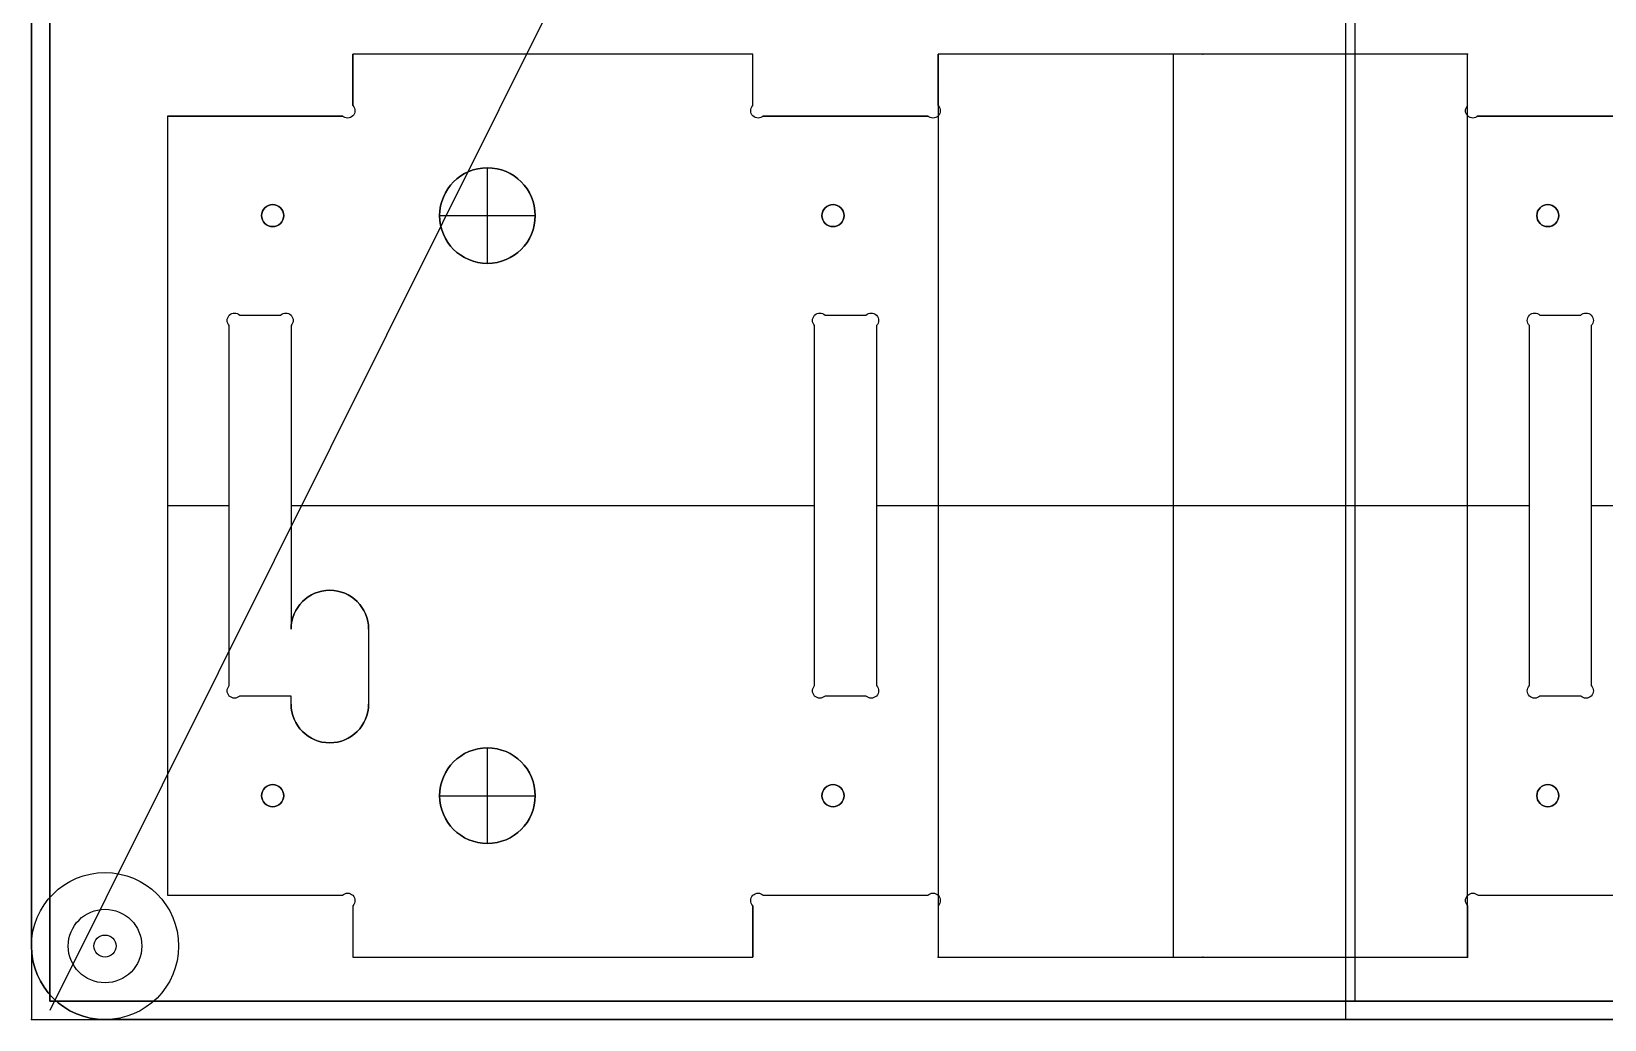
# Model space of a CAD drawing. Header units: millimetres. Extents: x -18.2 to 17.6, y -35.5 to 36.
# Drawn here: x -18.2 to 3.19, y -35.49 to -22.05 of the extents above; entities that cross this region are included whole.
import ezdxf

# ---------------------------------------------------------------- set-up
doc = ezdxf.new("R2010")
doc.units = ezdxf.units.MM
doc.layers.get('0').update_dxf_attribs({"color": 18, "true_color": 0x000000})
doc.layers.add('Standard', color=18, linetype='Continuous', true_color=0x000000)

msp = doc.modelspace()

# ---------------------------------------------------------------- linework, layer by layer
at = {"color": 0, "linetype": 'ByBlock', "lineweight": -2}
for p, q in [((-0.324, -35.49, 2.862), (-0.324, 0.26, 2.862)), ((-0.324, -35.49, 3.702), (-0.324, 0.26, 3.702)), ((-18.199, -0.74, 3.282), (-18.199, -34.49, 3.282)), ((-13.829, -23.059, 3.282), (-13.829, -22.36, 3.282)), ((-8.389, -22.36, 3.282), (-13.829, -22.36, 3.282)), ((-11.109, -22.36, 2.862), (-11.109, -22.36, 3.702)), ((-8.389, -23.059, 3.282), (-8.389, -22.36, 3.282)), ((-5.869, -23.059, 3.282), (-5.869, -22.36, 3.282)), ((1.331, -22.36, 3.282), (-5.869, -22.36, 3.282)), ((-2.669, -34.64, 3.702), (-2.669, -22.36, 3.702)), ((-2.669, -34.64, 2.862), (-2.669, -22.36, 2.862)), ((-2.269, -22.36, 2.862), (-2.269, -22.36, 3.702)), ((1.331, -23.059, 3.282), (1.331, -22.36, 3.282)), ((-13.829, -22.709, 3.702), (-13.829, -22.709, 2.862)), ((-8.389, -22.709, 2.862), (-8.389, -22.709, 3.702)), ((-5.869, -22.709, 3.702), (-5.869, -22.709, 2.862)), ((1.331, -22.709, 2.862), (1.331, -22.709, 3.702)), ((-8.389, -23.059, 3.702), (-8.389, -23.059, 2.862)), ((-16.349, -23.2, 3.282), (-13.97, -23.2, 3.282)), ((-16.349, -23.2, 3.282), (-16.349, -33.8, 3.282)), ((-15.16, -23.2, 3.702), (-15.16, -23.2, 2.862)), ((-13.97, -23.2, 3.702), (-13.97, -23.2, 2.862)), ((-13.9, -23.229, 3.702), (-13.9, -23.229, 2.862)), ((-13.8, -23.129, 3.702), (-13.8, -23.129, 2.862)), ((-8.418, -23.129, 3.702), (-8.418, -23.129, 2.862)), ((-8.318, -23.229, 3.702), (-8.318, -23.229, 2.862)), ((-8.248, -23.2, 3.282), (-6.01, -23.2, 3.282)), ((-7.129, -23.2, 3.702), (-7.129, -23.2, 2.862)), ((-5.94, -23.229, 3.702), (-5.94, -23.229, 2.862)), ((-5.84, -23.129, 3.702), (-5.84, -23.129, 2.862)), ((1.302, -23.129, 3.702), (1.302, -23.129, 2.862)), ((1.402, -23.229, 3.702), (1.402, -23.229, 2.862)), ((1.472, -23.2, 3.282), (3.71, -23.2, 3.282)), ((2.591, -23.2, 3.702), (2.591, -23.2, 2.862)), ((-11.999, -23.905, 3.702), (-11.999, -23.905, 3.602)), ((-11.999, -25.205, 3.602), (-11.999, -23.905, 3.602)), ((-15.069, -24.555, 2.862), (-15.069, -24.555, 3.702)), ((-14.919, -24.405, 2.862), (-14.919, -24.405, 3.702)), ((-14.769, -24.555, 2.862), (-14.769, -24.555, 3.702)), ((-12.649, -24.555, 3.702), (-12.649, -24.555, 3.602)), ((-12.649, -24.555, 3.602), (-11.349, -24.555, 3.602)), ((-11.349, -24.555, 3.702), (-11.349, -24.555, 3.602)), ((-7.449, -24.555, 2.862), (-7.449, -24.555, 3.702)), ((-7.299, -24.405, 2.862), (-7.299, -24.405, 3.702)), ((-7.149, -24.555, 2.862), (-7.149, -24.555, 3.702)), ((2.271, -24.555, 2.862), (2.271, -24.555, 3.702)), ((2.421, -24.405, 2.862), (2.421, -24.405, 3.702)), ((2.571, -24.555, 2.862), (2.571, -24.555, 3.702)), ((-14.919, -24.705, 2.862), (-14.919, -24.705, 3.702)), ((-7.299, -24.705, 2.862), (-7.299, -24.705, 3.702)), ((2.421, -24.705, 2.862), (2.421, -24.705, 3.702)), ((-11.999, -25.205, 3.702), (-11.999, -25.205, 3.602)), ((-15.438, -25.881, 3.702), (-15.438, -25.881, 2.862)), ((-14.74, -25.881, 3.702), (-14.74, -25.881, 2.862)), ((-7.478, -25.881, 3.702), (-7.478, -25.881, 2.862)), ((-6.78, -25.881, 3.702), (-6.78, -25.881, 2.862)), ((2.242, -25.881, 3.702), (2.242, -25.881, 2.862)), ((2.94, -25.881, 3.702), (2.94, -25.881, 2.862)), ((-15.538, -25.981, 3.702), (-15.538, -25.981, 2.862)), ((-15.509, -30.949, 3.282), (-15.509, -26.051, 3.282)), ((-15.368, -25.91, 3.702), (-15.368, -25.91, 2.862)), ((-15.368, -25.91, 3.282), (-14.81, -25.91, 3.282)), ((-15.089, -25.91, 2.862), (-15.089, -25.91, 3.702)), ((-14.669, -26.051, 3.282), (-14.669, -30.178, 3.282)), ((-14.64, -25.981, 3.702), (-14.64, -25.981, 2.862)), ((-7.578, -25.981, 3.702), (-7.578, -25.981, 2.862)), ((-7.549, -26.051, 2.862), (-7.549, -26.051, 3.702)), ((-7.549, -30.949, 3.282), (-7.549, -26.051, 3.282)), ((-7.408, -25.91, 3.702), (-7.408, -25.91, 2.862)), ((-7.408, -25.91, 3.282), (-6.85, -25.91, 3.282)), ((-7.129, -25.91, 2.862), (-7.129, -25.91, 3.702)), ((-6.85, -25.91, 2.862), (-6.85, -25.91, 3.702)), ((-6.709, -26.051, 3.702), (-6.709, -26.051, 2.862)), ((-6.709, -26.051, 3.282), (-6.709, -30.949, 3.282)), ((-6.68, -25.981, 3.702), (-6.68, -25.981, 2.862)), ((2.142, -25.981, 3.702), (2.142, -25.981, 2.862)), ((2.171, -30.949, 3.282), (2.171, -26.051, 3.282)), ((2.312, -25.91, 3.282), (2.87, -25.91, 3.282)), ((2.591, -25.91, 2.862), (2.591, -25.91, 3.702)), ((3.011, -26.051, 3.702), (3.011, -26.051, 2.862)), ((3.011, -26.051, 3.282), (3.011, -30.949, 3.282)), ((3.04, -25.981, 3.702), (3.04, -25.981, 2.862)), ((-14.669, -28.115, 2.862), (-14.669, -28.115, 3.702)), ((-16.349, -28.5, 3.702), (-15.509, -28.5, 3.702)), ((-16.349, -28.5, 2.862), (-15.509, -28.5, 2.862)), ((-16.349, -28.5, 2.862), (-16.349, -28.5, 3.702)), ((-15.509, -28.5, 2.862), (-15.509, -28.5, 3.702)), ((-14.669, -28.5, 3.702), (-7.549, -28.5, 3.702)), ((-14.669, -28.5, 2.862), (-7.549, -28.5, 2.862)), ((-7.549, -28.5, 2.862), (-7.549, -28.5, 3.702)), ((-6.709, -28.5, 3.702), (2.171, -28.5, 3.702)), ((-6.709, -28.5, 2.862), (2.171, -28.5, 2.862)), ((-6.709, -28.5, 2.862), (-6.709, -28.5, 3.702)), ((2.171, -28.5, 2.862), (2.171, -28.5, 3.702)), ((3.011, -28.5, 3.702), (9.331, -28.5, 3.702)), ((3.011, -28.5, 2.862), (9.331, -28.5, 2.862)), ((3.011, -28.5, 2.862), (3.011, -28.5, 3.702)), ((-14.142, -29.651, 2.862), (-14.142, -29.651, 3.702)), ((-13.615, -30.178, 3.282), (-13.615, -31.199, 3.282)), ((-13.615, -30.688, 2.862), (-13.615, -30.688, 3.702)), ((-15.538, -31.019, 3.702), (-15.538, -31.019, 2.862)), ((-15.438, -31.119, 3.702), (-15.438, -31.119, 2.862)), ((-14.669, -31.09, 3.282), (-15.368, -31.09, 3.282)), ((-15.018, -31.09, 2.862), (-15.018, -31.09, 3.702)), ((-14.669, -31.199, 3.282), (-14.669, -31.09, 3.282)), ((-14.669, -31.144, 2.862), (-14.669, -31.144, 3.702)), ((-7.578, -31.019, 3.702), (-7.578, -31.019, 2.862)), ((-7.478, -31.119, 3.702), (-7.478, -31.119, 2.862)), ((-6.85, -31.09, 3.282), (-7.408, -31.09, 3.282)), ((-7.129, -31.09, 2.862), (-7.129, -31.09, 3.702)), ((-6.78, -31.119, 3.702), (-6.78, -31.119, 2.862)), ((-6.68, -31.019, 3.702), (-6.68, -31.019, 2.862)), ((2.142, -31.019, 3.702), (2.142, -31.019, 2.862)), ((2.242, -31.119, 3.702), (2.242, -31.119, 2.862)), ((2.312, -31.09, 2.862), (2.312, -31.09, 3.702)), ((2.87, -31.09, 3.282), (2.312, -31.09, 3.282)), ((2.591, -31.09, 2.862), (2.591, -31.09, 3.702)), ((2.94, -31.119, 3.702), (2.94, -31.119, 2.862)), ((3.04, -31.019, 3.702), (3.04, -31.019, 2.862)), ((-14.142, -31.726, 2.862), (-14.142, -31.726, 3.702)), ((-11.999, -31.795, 3.702), (-11.999, -31.795, 3.602)), ((-11.999, -33.095, 3.602), (-11.999, -31.795, 3.602)), ((-14.919, -32.295, 2.862), (-14.919, -32.295, 3.702)), ((-7.299, -32.295, 2.862), (-7.299, -32.295, 3.702)), ((2.421, -32.295, 2.862), (2.421, -32.295, 3.702)), ((-15.069, -32.445, 2.862), (-15.069, -32.445, 3.702)), ((-14.769, -32.445, 2.862), (-14.769, -32.445, 3.702)), ((-12.649, -32.445, 3.702), (-12.649, -32.445, 3.602)), ((-12.649, -32.445, 3.602), (-11.349, -32.445, 3.602)), ((-11.349, -32.445, 3.702), (-11.349, -32.445, 3.602)), ((-7.449, -32.445, 2.862), (-7.449, -32.445, 3.702)), ((-7.149, -32.445, 2.862), (-7.149, -32.445, 3.702)), ((2.271, -32.445, 2.862), (2.271, -32.445, 3.702)), ((2.571, -32.445, 2.862), (2.571, -32.445, 3.702)), ((-14.919, -32.595, 2.862), (-14.919, -32.595, 3.702)), ((-7.299, -32.595, 2.862), (-7.299, -32.595, 3.702)), ((2.421, -32.595, 2.862), (2.421, -32.595, 3.702)), ((-11.999, -33.095, 3.702), (-11.999, -33.095, 3.602)), ((-13.9, -33.771, 3.702), (-13.9, -33.771, 2.862)), ((-8.318, -33.771, 3.702), (-8.318, -33.771, 2.862)), ((-5.94, -33.771, 3.702), (-5.94, -33.771, 2.862)), ((1.402, -33.771, 3.702), (1.402, -33.771, 2.862)), ((-16.349, -33.8, 3.282), (-13.97, -33.8, 3.282)), ((-15.16, -33.8, 2.862), (-15.16, -33.8, 3.702)), ((-13.97, -33.8, 2.862), (-13.97, -33.8, 3.702)), ((-13.829, -33.941, 3.282), (-13.829, -34.64, 3.282)), ((-13.8, -33.871, 3.702), (-13.8, -33.871, 2.862)), ((-8.418, -33.871, 3.702), (-8.418, -33.871, 2.862)), ((-8.389, -33.941, 3.282), (-8.389, -34.64, 3.282)), ((-8.248, -33.8, 3.282), (-6.01, -33.8, 3.282)), ((-7.129, -33.8, 2.862), (-7.129, -33.8, 3.702)), ((-5.869, -33.941, 3.282), (-5.869, -34.64, 3.282)), ((-5.84, -33.871, 3.702), (-5.84, -33.871, 2.862)), ((1.302, -33.871, 3.702), (1.302, -33.871, 2.862)), ((1.331, -33.941, 2.862), (1.331, -33.941, 3.702)), ((1.331, -33.941, 3.282), (1.331, -34.64, 3.282)), ((1.472, -33.8, 3.282), (3.71, -33.8, 3.282)), ((2.591, -33.8, 2.862), (2.591, -33.8, 3.702)), ((-17.199, -34.34, 2.862), (-17.199, -34.34, 3.702)), ((-13.829, -34.291, 2.862), (-13.829, -34.291, 3.702)), ((-8.389, -34.291, 3.702), (-8.389, -34.291, 2.862)), ((-5.869, -34.291, 2.862), (-5.869, -34.291, 3.702)), ((1.331, -34.291, 3.702), (1.331, -34.291, 2.862)), ((-18.199, -34.49, 3.702), (-18.199, -34.49, 2.862)), ((-17.349, -34.49, 2.862), (-17.349, -34.49, 3.702)), ((-17.199, -34.64, 2.862), (-17.199, -34.64, 3.702)), ((-17.049, -34.49, 2.862), (-17.049, -34.49, 3.702)), ((-13.829, -34.64, 3.282), (-8.389, -34.64, 3.282)), ((-11.109, -34.64, 2.862), (-11.109, -34.64, 3.702)), ((-5.869, -34.64, 3.282), (1.331, -34.64, 3.282)), ((-2.269, -34.64, 2.862), (-2.269, -34.64, 3.702)), ((-17.906, -35.197, 2.862), (-17.906, -35.197, 3.702)), ((-17.199, -35.49, 2.862), (-17.199, -35.49, 3.702)), ((-17.199, -35.49, 3.282), (16.551, -35.49, 3.282)), ((-0.324, -35.49, 2.862), (-0.324, -35.49, 3.702))]:
    msp.add_line(p, q, dxfattribs=at)
at = {"color": 0, "linetype": 'ByBlock', "lineweight": -2, "extrusion": (0, 0, -1)}
for centre in [(11.999, -24.555, -3.652), (11.999, -32.445, -3.652)]:
    msp.add_circle(centre, 0.65, dxfattribs=at)
at = {"color": 0, "linetype": 'ByBlock', "lineweight": -2}
for centre in [(-14.919, -24.555, 3.282), (-7.299, -24.555, 3.282), (2.421, -24.555, 3.282), (-14.919, -32.445, 3.282), (-7.299, -32.445, 3.282), (2.421, -32.445, 3.282), (-17.199, -34.49, 3.282)]:
    msp.add_circle(centre, 0.15, dxfattribs=at)
at = {"color": 0, "linetype": 'ByBlock', "lineweight": -2, "extrusion": (0, 0, -1)}
for centre, radius, start, end in [((13.9, -23.129, -2.862), 0.1, 135, 315), ((13.9, -23.129, -3.702), 0.1, 135, 315), ((13.9, -23.129, -3.282), 0.1, 135, 315), ((8.318, -23.129, -2.862), 0.1, 225, 45), ((8.318, -23.129, -3.702), 0.1, 225, 45), ((8.318, -23.129, -3.282), 0.1, 225, 45), ((5.94, -23.129, -2.862), 0.1, 135, 315), ((5.94, -23.129, -3.702), 0.1, 135, 315), ((5.94, -23.129, -3.282), 0.1, 135, 315), ((-1.402, -23.129, -2.862), 0.1, 225, 45), ((-1.402, -23.129, -3.702), 0.1, 225, 45), ((-1.402, -23.129, -3.282), 0.1, 225, 45), ((11.999, -24.555, -3.702), 0.65, 0, 180), ((14.919, -24.555, -2.862), 0.15, 0, 180), ((14.919, -24.555, -2.862), 0.15, 180, 0), ((11.999, -24.555, -3.702), 0.65, 180, 0), ((7.299, -24.555, -2.862), 0.15, 0, 180), ((7.299, -24.555, -2.862), 0.15, 180, 0), ((-2.421, -24.555, -2.862), 0.15, 0, 180), ((-2.421, -24.555, -2.862), 0.15, 180, 0), ((15.438, -25.981, -2.862), 0.1, 315, 135), ((15.438, -25.981, -3.702), 0.1, 315, 135), ((15.438, -25.981, -3.282), 0.1, 315, 135), ((14.74, -25.981, -2.862), 0.1, 45, 225), ((14.74, -25.981, -3.702), 0.1, 45, 225), ((14.74, -25.981, -3.282), 0.1, 45, 225), ((7.478, -25.981, -3.282), 0.1, 315, 135), ((7.478, -25.981, -2.862), 0.1, 315, 135), ((7.478, -25.981, -3.702), 0.1, 315, 135), ((6.78, -25.981, -2.862), 0.1, 45, 225), ((6.78, -25.981, -3.702), 0.1, 45, 225), ((6.78, -25.981, -3.282), 0.1, 45, 225), ((-2.242, -25.981, -2.862), 0.1, 315, 135), ((-2.242, -25.981, -3.702), 0.1, 315, 135), ((-2.242, -25.981, -3.282), 0.1, 315, 135), ((-2.94, -25.981, -2.862), 0.1, 45, 225), ((-2.94, -25.981, -3.702), 0.1, 45, 225), ((-2.94, -25.981, -3.282), 0.1, 45, 225), ((14.142, -30.178, -2.862), 0.527, 0, 180), ((14.142, -30.178, -3.702), 0.527, 0, 180), ((15.438, -31.019, -2.862), 0.1, 225, 45), ((15.438, -31.019, -3.702), 0.1, 225, 45), ((15.438, -31.019, -3.282), 0.1, 225, 45), ((7.478, -31.019, -2.862), 0.1, 225, 45), ((7.478, -31.019, -3.702), 0.1, 225, 45), ((7.478, -31.019, -3.282), 0.1, 225, 45), ((6.78, -31.019, -2.862), 0.1, 135, 315), ((6.78, -31.019, -3.702), 0.1, 135, 315), ((6.78, -31.019, -3.282), 0.1, 135, 315), ((-2.242, -31.019, -3.702), 0.1, 225, 45), ((-2.242, -31.019, -3.282), 0.1, 225, 45), ((-2.242, -31.019, -2.862), 0.1, 225, 45), ((-2.94, -31.019, -2.862), 0.1, 135, 315), ((-2.94, -31.019, -3.702), 0.1, 135, 315), ((-2.94, -31.019, -3.282), 0.1, 135, 315), ((14.142, -31.199, -2.862), 0.527, 180, 0), ((14.142, -31.199, -3.702), 0.527, 180, 0), ((11.999, -32.445, -3.702), 0.65, 0, 180), ((14.919, -32.445, -2.862), 0.15, 0, 180), ((7.299, -32.445, -2.862), 0.15, 0, 180), ((-2.421, -32.445, -2.862), 0.15, 0, 180), ((14.919, -32.445, -2.862), 0.15, 180, 0), ((11.999, -32.445, -3.702), 0.65, 180, 0), ((7.299, -32.445, -2.862), 0.15, 180, 0), ((-2.421, -32.445, -2.862), 0.15, 180, 0), ((13.9, -33.871, -2.862), 0.1, 45, 225), ((13.9, -33.871, -3.702), 0.1, 45, 225), ((13.9, -33.871, -3.282), 0.1, 45, 225), ((8.318, -33.871, -2.862), 0.1, 315, 135), ((8.318, -33.871, -3.702), 0.1, 315, 135), ((8.318, -33.871, -3.282), 0.1, 315, 135), ((5.94, -33.871, -3.702), 0.1, 45, 225), ((5.94, -33.871, -2.862), 0.1, 45, 225), ((5.94, -33.871, -3.282), 0.1, 45, 225), ((-1.402, -33.871, -2.862), 0.1, 315, 135), ((-1.402, -33.871, -3.702), 0.1, 315, 135), ((-1.402, -33.871, -3.282), 0.1, 315, 135), ((17.199, -34.49, -3.702), 0.15, 0, 180), ((17.199, -34.49, -2.862), 0.15, 0, 180), ((17.199, -34.49, -3.702), 1, 270, 0), ((17.199, -34.49, -2.862), 0.15, 180, 0), ((17.199, -34.49, -3.702), 0.15, 180, 0)]:
    msp.add_arc(centre, radius, start, end, dxfattribs=at)
at = {"color": 0, "linetype": 'ByBlock', "lineweight": -2}
for centre, radius, start, end in [((-11.999, -24.555, 3.602), 0.65, 0, 180), ((-14.919, -24.555, 3.702), 0.15, 0, 180), ((-14.919, -24.555, 3.702), 0.15, 180, 0), ((-11.999, -24.555, 3.602), 0.65, 180, 0), ((-7.299, -24.555, 3.702), 0.15, 0, 180), ((-7.299, -24.555, 3.702), 0.15, 180, 0), ((2.421, -24.555, 3.702), 0.15, 0, 180), ((2.421, -24.555, 3.702), 0.15, 180, 0), ((-14.142, -30.178, 3.282), 0.527, 0, 180), ((-14.142, -31.199, 3.282), 0.527, 180, 0), ((-11.999, -32.445, 3.602), 0.65, 0, 180), ((-14.919, -32.445, 3.702), 0.15, 0, 180), ((-7.299, -32.445, 3.702), 0.15, 0, 180), ((2.421, -32.445, 3.702), 0.15, 0, 180), ((-14.919, -32.445, 3.702), 0.15, 180, 0), ((-11.999, -32.445, 3.602), 0.65, 180, 0), ((-7.299, -32.445, 3.702), 0.15, 180, 0), ((2.421, -32.445, 3.702), 0.15, 180, 0), ((-17.199, -34.49, 2.862), 1, 180, 270), ((-17.199, -34.49, 3.282), 1, 180, 270)]:
    msp.add_arc(centre, radius, start, end, dxfattribs=at)
for points in [[(-18.199, -0.74, 2.862), (-18.199, -17.615, 2.862), (-18.199, -34.49, 2.862)], [(-18.199, -34.49, 3.702), (-18.199, -17.615, 3.702), (-18.199, -0.74, 3.702)], [(-8.389, -22.36, 3.702), (-11.109, -22.36, 3.702), (-13.829, -22.36, 3.702)], [(-13.829, -22.36, 3.702), (-13.829, -22.709, 3.702), (-13.829, -23.059, 3.702)], [(-13.829, -22.36, 2.862), (-13.829, -22.709, 2.862), (-13.829, -23.059, 2.862)], [(-8.389, -22.36, 2.862), (-11.109, -22.36, 2.862), (-13.829, -22.36, 2.862)], [(-8.389, -23.059, 3.702), (-8.389, -22.709, 3.702), (-8.389, -22.36, 3.702)], [(-8.389, -23.059, 2.862), (-8.389, -22.709, 2.862), (-8.389, -22.36, 2.862)], [(1.331, -22.36, 3.702), (-2.269, -22.36, 3.702), (-5.869, -22.36, 3.702)], [(-5.869, -22.36, 3.702), (-5.869, -22.709, 3.702), (-5.869, -23.059, 3.702)], [(-5.869, -22.36, 2.862), (-5.869, -22.709, 2.862), (-5.869, -23.059, 2.862)], [(1.331, -22.36, 2.862), (-2.269, -22.36, 2.862), (-5.869, -22.36, 2.862)], [(1.331, -23.059, 3.702), (1.331, -22.709, 3.702), (1.331, -22.36, 3.702)], [(1.331, -23.059, 2.862), (1.331, -22.709, 2.862), (1.331, -22.36, 2.862)], [(-13.97, -23.2, 3.702), (-15.16, -23.2, 3.702), (-16.349, -23.2, 3.702)], [(-16.349, -23.2, 3.702), (-16.349, -28.5, 3.702), (-16.349, -33.8, 3.702)], [(-16.349, -23.2, 2.862), (-16.349, -28.5, 2.862), (-16.349, -33.8, 2.862)], [(-13.97, -23.2, 2.862), (-15.16, -23.2, 2.862), (-16.349, -23.2, 2.862)], [(-6.01, -23.2, 3.702), (-7.129, -23.2, 3.702), (-8.248, -23.2, 3.702)], [(-6.01, -23.2, 2.862), (-7.129, -23.2, 2.862), (-8.248, -23.2, 2.862)], [(3.71, -23.2, 3.702), (2.591, -23.2, 3.702), (1.472, -23.2, 3.702)], [(3.71, -23.2, 2.862), (2.591, -23.2, 2.862), (1.472, -23.2, 2.862)], [(-15.509, -30.949, 3.702), (-15.509, -28.5, 3.702), (-15.509, -26.051, 3.702)], [(-15.509, -30.949, 2.862), (-15.509, -28.5, 2.862), (-15.509, -26.051, 2.862)], [(-15.368, -25.91, 3.702), (-15.089, -25.91, 3.702), (-14.81, -25.91, 3.702)], [(-15.368, -25.91, 2.862), (-15.089, -25.91, 2.862), (-14.81, -25.91, 2.862)], [(-14.669, -26.051, 3.702), (-14.669, -28.115, 3.702), (-14.669, -30.178, 3.702)], [(-14.669, -26.051, 2.862), (-14.669, -28.115, 2.862), (-14.669, -30.178, 2.862)], [(-7.549, -30.949, 3.702), (-7.549, -28.5, 3.702), (-7.549, -26.051, 3.702)], [(-7.549, -30.949, 2.862), (-7.549, -28.5, 2.862), (-7.549, -26.051, 2.862)], [(-7.408, -25.91, 3.702), (-7.129, -25.91, 3.702), (-6.85, -25.91, 3.702)], [(-7.408, -25.91, 2.862), (-7.129, -25.91, 2.862), (-6.85, -25.91, 2.862)], [(-6.709, -26.051, 3.702), (-6.709, -28.5, 3.702), (-6.709, -30.949, 3.702)], [(-6.709, -26.051, 2.862), (-6.709, -28.5, 2.862), (-6.709, -30.949, 2.862)], [(2.171, -30.949, 3.702), (2.171, -28.5, 3.702), (2.171, -26.051, 3.702)], [(2.171, -30.949, 2.862), (2.171, -28.5, 2.862), (2.171, -26.051, 2.862)], [(2.312, -25.91, 3.702), (2.591, -25.91, 3.702), (2.87, -25.91, 3.702)], [(2.312, -25.91, 2.862), (2.591, -25.91, 2.862), (2.87, -25.91, 2.862)], [(3.011, -26.051, 3.702), (3.011, -28.5, 3.702), (3.011, -30.949, 3.702)], [(3.011, -26.051, 2.862), (3.011, -28.5, 2.862), (3.011, -30.949, 2.862)], [(-13.615, -30.178, 3.702), (-13.615, -30.688, 3.702), (-13.615, -31.199, 3.702)], [(-13.615, -30.178, 2.862), (-13.615, -30.688, 2.862), (-13.615, -31.199, 2.862)], [(-14.669, -31.09, 3.702), (-15.018, -31.09, 3.702), (-15.368, -31.09, 3.702)], [(-14.669, -31.09, 2.862), (-15.018, -31.09, 2.862), (-15.368, -31.09, 2.862)], [(-14.669, -31.199, 3.702), (-14.669, -31.144, 3.702), (-14.669, -31.09, 3.702)], [(-14.669, -31.199, 2.862), (-14.669, -31.144, 2.862), (-14.669, -31.09, 2.862)], [(-6.85, -31.09, 3.702), (-7.129, -31.09, 3.702), (-7.408, -31.09, 3.702)], [(-6.85, -31.09, 2.862), (-7.129, -31.09, 2.862), (-7.408, -31.09, 2.862)], [(2.87, -31.09, 3.702), (2.591, -31.09, 3.702), (2.312, -31.09, 3.702)], [(2.87, -31.09, 2.862), (2.591, -31.09, 2.862), (2.312, -31.09, 2.862)], [(-16.349, -33.8, 3.702), (-15.16, -33.8, 3.702), (-13.97, -33.8, 3.702)], [(-16.349, -33.8, 2.862), (-15.16, -33.8, 2.862), (-13.97, -33.8, 2.862)], [(-13.829, -33.941, 3.702), (-13.829, -34.291, 3.702), (-13.829, -34.64, 3.702)], [(-13.829, -33.941, 2.862), (-13.829, -34.291, 2.862), (-13.829, -34.64, 2.862)], [(-8.389, -34.64, 3.702), (-8.389, -34.291, 3.702), (-8.389, -33.941, 3.702)], [(-8.389, -34.64, 2.862), (-8.389, -34.291, 2.862), (-8.389, -33.941, 2.862)], [(-8.248, -33.8, 3.702), (-7.129, -33.8, 3.702), (-6.01, -33.8, 3.702)], [(-8.248, -33.8, 2.862), (-7.129, -33.8, 2.862), (-6.01, -33.8, 2.862)], [(-5.869, -33.941, 3.702), (-5.869, -34.291, 3.702), (-5.869, -34.64, 3.702)], [(-5.869, -33.941, 2.862), (-5.869, -34.291, 2.862), (-5.869, -34.64, 2.862)], [(1.331, -34.64, 3.702), (1.331, -34.291, 3.702), (1.331, -33.941, 3.702)], [(1.331, -34.64, 2.862), (1.331, -34.291, 2.862), (1.331, -33.941, 2.862)], [(1.472, -33.8, 3.702), (2.591, -33.8, 3.702), (3.71, -33.8, 3.702)], [(1.472, -33.8, 2.862), (2.591, -33.8, 2.862), (3.71, -33.8, 2.862)], [(-13.829, -34.64, 3.702), (-11.109, -34.64, 3.702), (-8.389, -34.64, 3.702)], [(-13.829, -34.64, 2.862), (-11.109, -34.64, 2.862), (-8.389, -34.64, 2.862)], [(-5.869, -34.64, 3.702), (-2.269, -34.64, 3.702), (1.331, -34.64, 3.702)], [(-5.869, -34.64, 2.862), (-2.269, -34.64, 2.862), (1.331, -34.64, 2.862)], [(-17.199, -35.49, 2.862), (-0.324, -35.49, 2.862), (16.551, -35.49, 2.862)], [(16.551, -35.49, 3.702), (-0.324, -35.49, 3.702), (-17.199, -35.49, 3.702)]]:
    msp.add_open_spline(points, degree=2, dxfattribs=at)
at = {"color": 0, "linetype": 'ByBlock', "lineweight": -2, "extrusion": (1, 0, 0)}
for points in [[(-13.829, -22.36, 2.862), (-13.829, -22.36, 3.282), (-13.829, -22.36, 3.702)], [(-8.389, -22.36, 3.702), (-8.389, -22.36, 3.282), (-8.389, -22.36, 2.862)], [(-5.869, -22.36, 2.862), (-5.869, -22.36, 3.282), (-5.869, -22.36, 3.702)], [(1.331, -22.36, 3.702), (1.331, -22.36, 3.282), (1.331, -22.36, 2.862)], [(-13.829, -23.059, 3.702), (-13.829, -23.059, 3.282), (-13.829, -23.059, 2.862)], [(-5.869, -23.059, 3.702), (-5.869, -23.059, 3.282), (-5.869, -23.059, 2.862)], [(1.331, -23.059, 2.862), (1.331, -23.059, 3.282), (1.331, -23.059, 3.702)], [(-16.349, -23.2, 2.862), (-16.349, -23.2, 3.282), (-16.349, -23.2, 3.702)], [(-8.248, -23.2, 2.862), (-8.248, -23.2, 3.282), (-8.248, -23.2, 3.702)], [(-6.01, -23.2, 3.702), (-6.01, -23.2, 3.282), (-6.01, -23.2, 2.862)], [(1.472, -23.2, 2.862), (1.472, -23.2, 3.282), (1.472, -23.2, 3.702)], [(-15.509, -26.051, 2.862), (-15.509, -26.051, 3.282), (-15.509, -26.051, 3.702)], [(-14.81, -25.91, 2.862), (-14.81, -25.91, 3.282), (-14.81, -25.91, 3.702)], [(-14.669, -26.051, 3.702), (-14.669, -26.051, 3.282), (-14.669, -26.051, 2.862)], [(2.171, -26.051, 2.862), (2.171, -26.051, 3.282), (2.171, -26.051, 3.702)], [(2.312, -25.91, 3.702), (2.312, -25.91, 3.282), (2.312, -25.91, 2.862)], [(2.87, -25.91, 2.862), (2.87, -25.91, 3.282), (2.87, -25.91, 3.702)], [(-14.669, -30.178, 2.862), (-14.669, -30.178, 3.282), (-14.669, -30.178, 3.702)], [(-13.615, -30.178, 3.702), (-13.615, -30.178, 3.282), (-13.615, -30.178, 2.862)], [(-15.509, -30.949, 3.702), (-15.509, -30.949, 3.282), (-15.509, -30.949, 2.862)], [(-7.549, -30.949, 3.702), (-7.549, -30.949, 3.282), (-7.549, -30.949, 2.862)], [(-6.709, -30.949, 2.862), (-6.709, -30.949, 3.282), (-6.709, -30.949, 3.702)], [(2.171, -30.949, 3.702), (2.171, -30.949, 3.282), (2.171, -30.949, 2.862)], [(3.011, -30.949, 2.862), (3.011, -30.949, 3.282), (3.011, -30.949, 3.702)], [(-15.368, -31.09, 2.862), (-15.368, -31.09, 3.282), (-15.368, -31.09, 3.702)], [(-14.669, -31.09, 2.862), (-14.669, -31.09, 3.282), (-14.669, -31.09, 3.702)], [(-14.669, -31.199, 3.702), (-14.669, -31.199, 3.282), (-14.669, -31.199, 2.862)], [(-13.615, -31.199, 2.862), (-13.615, -31.199, 3.282), (-13.615, -31.199, 3.702)], [(-7.408, -31.09, 2.862), (-7.408, -31.09, 3.282), (-7.408, -31.09, 3.702)], [(-6.85, -31.09, 3.702), (-6.85, -31.09, 3.282), (-6.85, -31.09, 2.862)], [(2.87, -31.09, 3.702), (2.87, -31.09, 3.282), (2.87, -31.09, 2.862)], [(-16.349, -33.8, 2.862), (-16.349, -33.8, 3.282), (-16.349, -33.8, 3.702)], [(-13.829, -33.941, 2.862), (-13.829, -33.941, 3.282), (-13.829, -33.941, 3.702)], [(-8.389, -33.941, 3.702), (-8.389, -33.941, 3.282), (-8.389, -33.941, 2.862)], [(-8.248, -33.8, 3.702), (-8.248, -33.8, 3.282), (-8.248, -33.8, 2.862)], [(-6.01, -33.8, 2.862), (-6.01, -33.8, 3.282), (-6.01, -33.8, 3.702)], [(-5.869, -33.941, 2.862), (-5.869, -33.941, 3.282), (-5.869, -33.941, 3.702)], [(1.472, -33.8, 3.702), (1.472, -33.8, 3.282), (1.472, -33.8, 2.862)], [(-13.829, -34.64, 3.702), (-13.829, -34.64, 3.282), (-13.829, -34.64, 2.862)], [(-8.389, -34.64, 2.862), (-8.389, -34.64, 3.282), (-8.389, -34.64, 3.702)], [(-5.869, -34.64, 3.702), (-5.869, -34.64, 3.282), (-5.869, -34.64, 2.862)], [(1.331, -34.64, 2.862), (1.331, -34.64, 3.282), (1.331, -34.64, 3.702)]]:
    msp.add_open_spline(points, degree=2, dxfattribs=at)
at = {"layer": 'Standard'}
for p, q in [((-18.199, 36.01, 2.862), (-18.199, -35.49, 2.862)), ((17.551, 35.885, 2.862), (-17.949, -35.365, 2.862)), ((-17.949, 35.76, 2.862), (-17.949, -35.24, 2.862)), ((-17.949, 35.76, 2.862), (-17.949, -35.24, 2.862)), ((-17.949, -35.24, 2.362), (-17.949, 0.26, 2.362)), ((-17.949, -35.24, 2.862), (-17.949, 0.26, 2.862)), ((-0.199, -35.24, 2.862), (-0.199, 0.26, 2.862)), ((-0.199, -35.24, 1.862), (-0.199, 0.26, 1.862)), ((-5.869, -22.36, 3.702), (-5.869, -34.64, 3.702)), ((1.331, -22.36, 3.702), (-5.869, -22.36, 3.702)), ((1.331, -34.64, 3.702), (1.331, -22.36, 3.702)), ((-5.869, -34.64, 3.702), (1.331, -34.64, 3.702)), ((17.551, -35.24, 2.362), (-17.949, -35.24, 2.362)), ((17.551, -35.24, 2.862), (-17.949, -35.24, 2.862)), ((-17.949, -35.24, 2.862), (17.551, -35.24, 1.862)), ((-17.949, -35.24, 2.862), (17.551, -35.24, 2.862)), ((-0.199, -35.24, 2.862), (-0.199, -35.24, 1.862)), ((-18.199, -35.49, 2.862), (17.551, -35.49, 2.862))]:
    msp.add_line(p, q, dxfattribs=at)
for radius in [1, 0.5, 0.15]:
    msp.add_circle((-17.199, -34.49, 2.862), radius, dxfattribs=at)
for points in [[(-17.949, -35.24, 2.862), (-17.949, -17.49, 2.862), (-17.949, 0.26, 2.862)], [(-17.949, 0.26, 1.862), (-17.949, -17.49, 1.862), (-17.949, -35.24, 1.862)], [(17.551, -35.24, 2.862), (-0.199, -35.24, 2.862), (-17.949, -35.24, 2.862)], [(-17.949, -35.24, 1.862), (-0.199, -35.24, 1.862), (17.551, -35.24, 1.862)]]:
    msp.add_open_spline(points, degree=2, dxfattribs=at)
at = {"layer": 'Standard', "extrusion": (1, 0, 0)}
msp.add_open_spline([(-17.949, -35.24, 1.862), (-17.949, -35.24, 2.362), (-17.949, -35.24, 2.862)], degree=2, dxfattribs=at)
at = {"layer": 'Standard'}
for p in [(-2.269, -22.36, 3.702), (1.331, -22.36, 3.702), (-5.869, -34.64, 3.702), (-2.269, -34.64, 3.702), (1.331, -34.64, 3.702), (-18.199, -35.49, 2.862)]:
    msp.add_point(p, dxfattribs=at)

doc.saveas('drawing.dxf')
